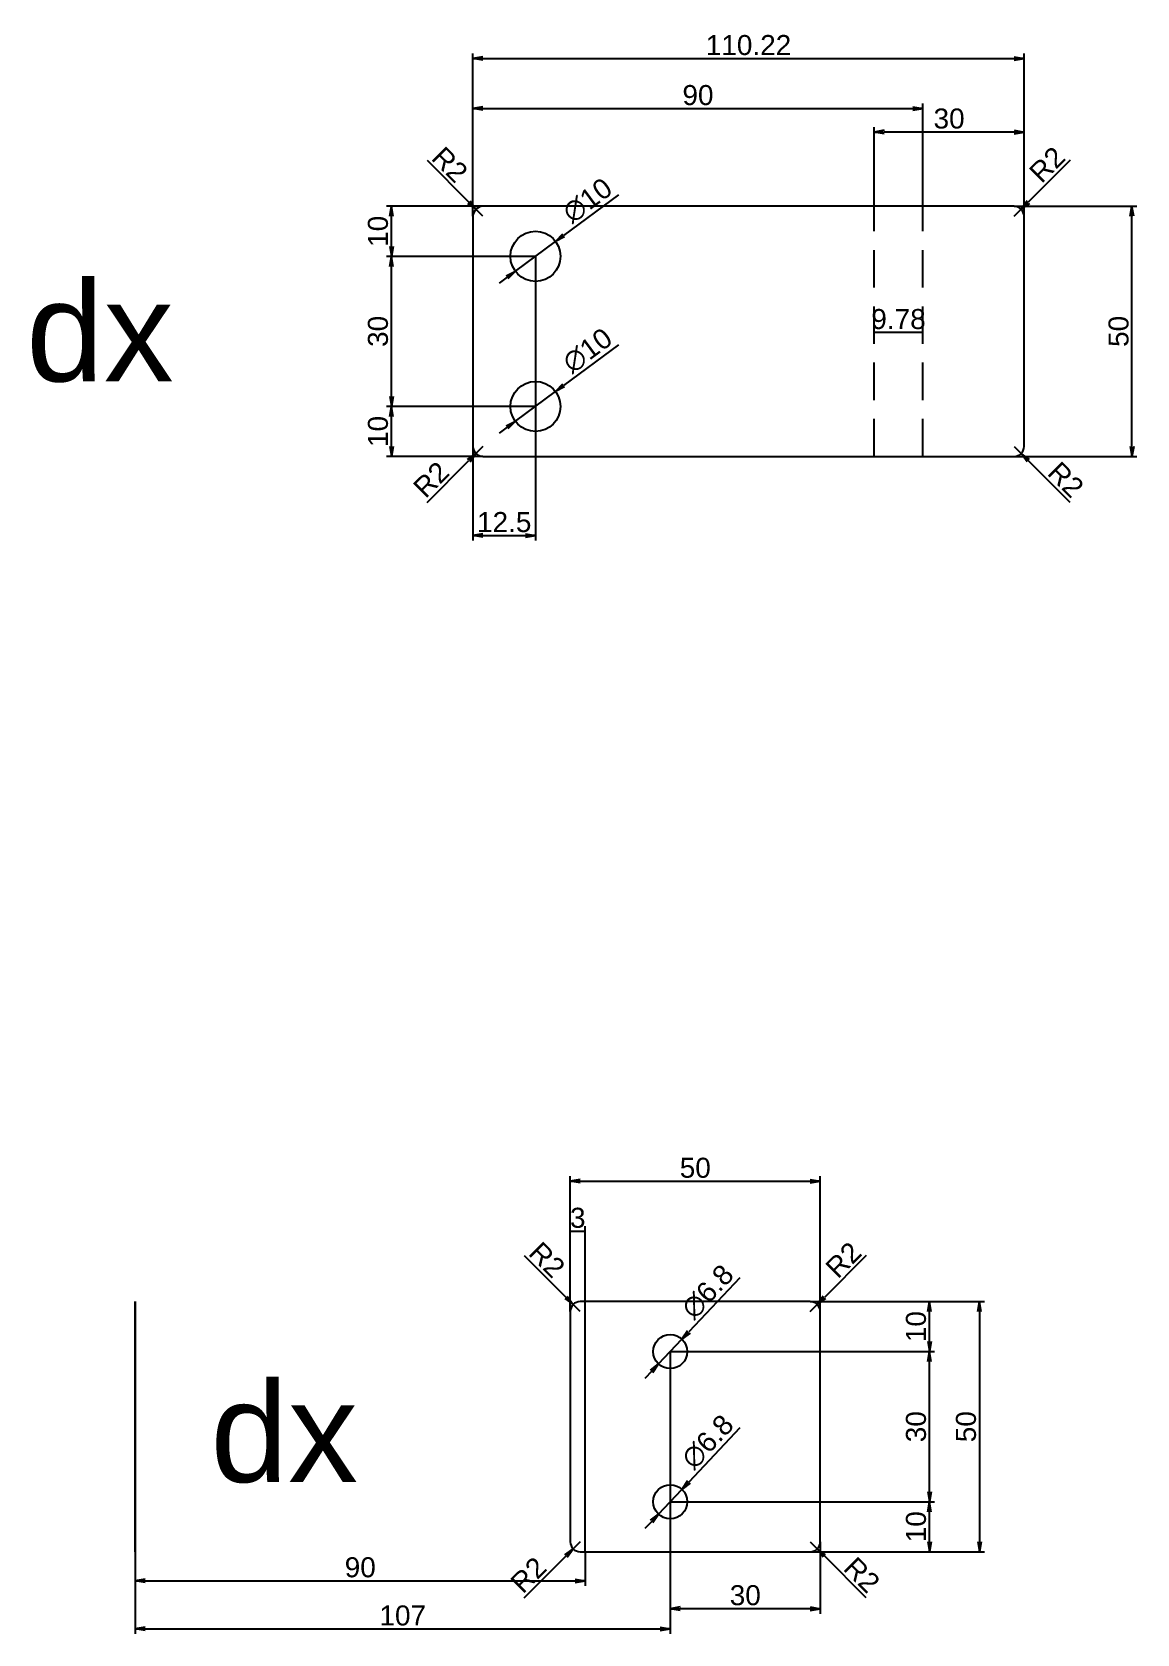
# Model space of a CAD drawing. Header units: inches. Extents: x -102 to 119, y -1442 to 170.
# Drawn here: x -102.2 to 118.8, y -1442.3 to -1122.1 of the extents above; entities that cross this region are included whole.
import ezdxf
from ezdxf.enums import TextEntityAlignment as Align

# ---------------------------------------------------------------- set-up
doc = ezdxf.new("R2010")
doc.units = ezdxf.units.IN
doc.header["$LTSCALE"] = 15
doc.header["$MEASUREMENT"] = 0
doc.header["$PDMODE"] = 3
doc.header["$PDSIZE"] = 5
doc.linetypes.add('DASHED', pattern=[0.75, 0.5, -0.25])
doc.layers.add('DIM', color=5, linetype='Continuous', lineweight=13)
doc.styles.get("Standard").update_dxf_attribs({"font": 'arial.ttf'})
doc.dimstyles.new('DIM', dxfattribs={"dimscale": 1.5, "dimtxt": 4, "dimasz": 2, "dimexe": 1, "dimexo": 0, "dimtad": 1, "dimdsep": 46, "dimtxsty": 'Standard', "dimblk": 'OPEN', "dimcen": 0, "dimclrd": 5, "dimclre": 5, "dimclrt": 2, "dimazin": 2, "dimtfac": 1, "dimtix": 1, "dimtmove": 0, "dimatfit": 3, "dimldrblk": 'OPEN', "dimfxl": 1, "dimtolj": 1, "dimtzin": 0, "dimlwd": 25, "dimlwe": 25, "dimarcsym": 0})

# ---------------------------------------------------------------- blocks, each defined once
blk = doc.blocks.new('_Open')
at = {"color": 0, "linetype": 'Continuous', "lineweight": -2}
for p, q in [((-1, 0.17), (0, 0)), ((-1, -0.17), (0, 0)), ((0, 0), (-1, 0))]:
    blk.add_line(p, q, dxfattribs=at)
blk = doc.blocks.new('*D157')
at = {"layer": 'Defpoints', "color": 0, "transparency": 16777216}
for p in [(-13.44, -1157.56), (-12.03, -1158.98)]:
    blk.add_point(p, dxfattribs=at)
at = {"layer": 'DIM', "color": 5, "lineweight": 25, "transparency": 16777216}
for p, q in [((-23.22, -1147.78), (-14.86, -1156.15)), ((-12.03, -1158.98), (-13.44, -1157.56))]:
    blk.add_line(p, q, dxfattribs=at)
at = {"layer": 'DIM', "color": 5, "lineweight": 25, "transparency": 16777216, "xscale": 2, "yscale": 2, "zscale": 2, "rotation": 314.999999999999}
blk.add_blockref('_Open', (-13.44, -1157.56), dxfattribs=at)
at = {"layer": 'DIM', "color": 2, "transparency": 16777216, "insert": (-18.65, -1148.63), "char_height": 4, "attachment_point": 5, "rotation": 315}
blk.add_mtext('\\A1;R2', dxfattribs=at)
blk = doc.blocks.new('*D158')
at = {"layer": 'Defpoints', "color": 0, "transparency": 16777216}
for p in [(94.19, -1158.98), (95.6, -1157.56)]:
    blk.add_point(p, dxfattribs=at)
at = {"layer": 'DIM', "color": 5, "lineweight": 25, "transparency": 16777216}
for p, q in [((105.38, -1147.78), (97.02, -1156.15)), ((94.19, -1158.98), (95.6, -1157.56))]:
    blk.add_line(p, q, dxfattribs=at)
at = {"layer": 'DIM', "color": 5, "lineweight": 25, "transparency": 16777216, "xscale": 2, "yscale": 2, "zscale": 2, "rotation": 225.0000000000009}
blk.add_blockref('_Open', (95.6, -1157.56), dxfattribs=at)
at = {"layer": 'DIM', "color": 2, "transparency": 16777216, "insert": (100.81, -1148.63), "char_height": 4, "attachment_point": 5, "rotation": 45}
blk.add_mtext('\\A1;R2', dxfattribs=at)
blk = doc.blocks.new('*D159')
at = {"layer": 'Defpoints', "color": 0, "transparency": 16777216}
for p in [(94.19, -1204.98), (95.6, -1206.39)]:
    blk.add_point(p, dxfattribs=at)
at = {"layer": 'DIM', "color": 5, "lineweight": 25, "transparency": 16777216}
for p, q in [((94.19, -1204.98), (95.6, -1206.39)), ((105.38, -1216.17), (97.02, -1207.81))]:
    blk.add_line(p, q, dxfattribs=at)
at = {"layer": 'DIM', "color": 5, "lineweight": 25, "transparency": 16777216, "xscale": 2, "yscale": 2, "zscale": 2, "rotation": 134.9999999999988}
blk.add_blockref('_Open', (95.6, -1206.39), dxfattribs=at)
at = {"layer": 'DIM', "color": 2, "transparency": 16777216, "insert": (104.54, -1211.6), "char_height": 4, "attachment_point": 5, "rotation": 315}
blk.add_mtext('\\A1;R2', dxfattribs=at)
blk = doc.blocks.new('*D160')
at = {"layer": 'Defpoints', "color": 0, "transparency": 16777216}
for p in [(-13.44, -1206.39), (-12.03, -1204.98)]:
    blk.add_point(p, dxfattribs=at)
at = {"layer": 'DIM', "color": 5, "lineweight": 25, "transparency": 16777216}
for p, q in [((-12.03, -1204.98), (-13.44, -1206.39)), ((-23.22, -1216.17), (-14.86, -1207.81))]:
    blk.add_line(p, q, dxfattribs=at)
at = {"layer": 'DIM', "color": 5, "lineweight": 25, "transparency": 16777216, "xscale": 2, "yscale": 2, "zscale": 2, "rotation": 45.00000000000103}
blk.add_blockref('_Open', (-13.44, -1206.39), dxfattribs=at)
at = {"layer": 'DIM', "color": 2, "transparency": 16777216, "insert": (-22.38, -1211.6), "char_height": 4, "attachment_point": 5, "rotation": 45}
blk.add_mtext('\\A1;R2', dxfattribs=at)
blk = doc.blocks.new('*D161')
at = {"layer": 'Defpoints', "color": 0, "transparency": 16777216}
for p in [(66.19, -1182.21), (66.19, -1182.21), (75.97, -1182.21)]:
    blk.add_point(p, dxfattribs=at)
at = {"layer": 'DIM', "color": 5, "lineweight": 25, "transparency": 16777216}
for p, q in [((66.19, -1182.21), (66.19, -1181.21)), ((75.97, -1182.21), (75.97, -1181.21)), ((75.97, -1182.21), (66.19, -1182.21))]:
    blk.add_line(p, q, dxfattribs=at)
at = {"layer": 'DIM', "color": 2, "transparency": 16777216, "insert": (71.08, -1179.54), "char_height": 4, "attachment_point": 5}
blk.add_mtext('\\A1;9.78', dxfattribs=at)
blk = doc.blocks.new('*D162')
at = {"layer": 'Defpoints', "color": 0, "transparency": 16777216}
for p in [(2.49, -1164), (-5.55, -1169.95)]:
    blk.add_point(p, dxfattribs=at)
at = {"layer": 'DIM', "color": 5, "lineweight": 25, "transparency": 16777216}
for p, q in [((15.08, -1154.69), (4.1, -1162.81)), ((-5.55, -1169.95), (2.49, -1164)), ((-7.16, -1171.14), (-8.77, -1172.33))]:
    blk.add_line(p, q, dxfattribs=at)
at = {"layer": 'DIM', "color": 5, "lineweight": 25, "transparency": 16777216, "xscale": 2, "yscale": 2, "zscale": 2}
for p, rotation in [((2.49, -1164), 216.490694307171), ((-5.55, -1169.95), 36.490694307171)]:
    blk.add_blockref('_Open', p, dxfattribs=dict(at, rotation=rotation))
at = {"layer": 'DIM', "color": 2, "transparency": 16777216, "insert": (8.88, -1155.82), "char_height": 4, "attachment_point": 5, "rotation": 36.4907}
blk.add_mtext('\\A1;∅10', dxfattribs=at)
blk = doc.blocks.new('*D163')
at = {"layer": 'Defpoints', "color": 0, "transparency": 16777216}
for p in [(2.49, -1194), (-5.55, -1199.95)]:
    blk.add_point(p, dxfattribs=at)
at = {"layer": 'DIM', "color": 5, "lineweight": 25, "transparency": 16777216}
for p, q in [((15.08, -1184.69), (4.1, -1192.81)), ((-5.55, -1199.95), (2.49, -1194)), ((-7.16, -1201.14), (-8.77, -1202.33))]:
    blk.add_line(p, q, dxfattribs=at)
at = {"layer": 'DIM', "color": 5, "lineweight": 25, "transparency": 16777216, "xscale": 2, "yscale": 2, "zscale": 2}
for p, rotation in [((2.49, -1194), 216.490694307171), ((-5.55, -1199.95), 36.490694307171)]:
    blk.add_blockref('_Open', p, dxfattribs=dict(at, rotation=rotation))
at = {"layer": 'DIM', "color": 2, "transparency": 16777216, "insert": (8.88, -1185.82), "char_height": 4, "attachment_point": 5, "rotation": 36.4907}
blk.add_mtext('\\A1;∅10', dxfattribs=at)
blk = doc.blocks.new('*D164')
at = {"layer": 'Defpoints', "color": 0, "transparency": 16777216}
for p in [(-1.53, -1166.98), (-14.03, -1204.98), (-1.53, -1222.79)]:
    blk.add_point(p, dxfattribs=at)
at = {"layer": 'DIM', "color": 5, "lineweight": 25, "transparency": 16777216}
for p, q in [((-1.53, -1166.98), (-1.53, -1223.79)), ((-14.03, -1204.98), (-14.03, -1223.79)), ((-12.03, -1222.79), (-3.53, -1222.79))]:
    blk.add_line(p, q, dxfattribs=at)
at = {"layer": 'DIM', "color": 5, "lineweight": 25, "transparency": 16777216, "xscale": 2, "yscale": 2, "zscale": 2, "rotation": 180}
blk.add_blockref('_Open', (-14.03, -1222.79), dxfattribs=at)
at = {"layer": 'DIM', "color": 5, "lineweight": 25, "transparency": 16777216, "xscale": 2, "yscale": 2, "zscale": 2}
blk.add_blockref('_Open', (-1.53, -1222.79), dxfattribs=at)
at = {"layer": 'DIM', "color": 2, "transparency": 16777216, "insert": (-7.78, -1220.12), "char_height": 4, "attachment_point": 5}
blk.add_mtext('\\A1;12.5', dxfattribs=at)
blk = doc.blocks.new('*D166')
at = {"layer": 'Defpoints', "color": 0, "transparency": 16777216}
for p in [(-30.34, -1196.98), (-1.53, -1196.98), (-12.03, -1206.98)]:
    blk.add_point(p, dxfattribs=at)
at = {"layer": 'DIM', "color": 5, "lineweight": 25, "transparency": 16777216}
for p, q in [((-1.53, -1196.98), (-31.34, -1196.98)), ((-30.34, -1204.98), (-30.34, -1198.98)), ((-12.03, -1206.98), (-31.34, -1206.98))]:
    blk.add_line(p, q, dxfattribs=at)
at = {"layer": 'DIM', "color": 5, "lineweight": 25, "transparency": 16777216, "xscale": 2, "yscale": 2, "zscale": 2}
for p, rotation in [((-30.34, -1196.98), 90), ((-30.34, -1206.98), 270)]:
    blk.add_blockref('_Open', p, dxfattribs=dict(at, rotation=rotation))
at = {"layer": 'DIM', "color": 2, "transparency": 16777216, "insert": (-33.01, -1201.98), "char_height": 4, "attachment_point": 5, "rotation": 90}
blk.add_mtext('\\A1;10', dxfattribs=at)
blk = doc.blocks.new('*D167')
at = {"layer": 'Defpoints', "color": 0, "transparency": 16777216}
for p in [(-30.34, -1166.98), (-1.53, -1166.98), (-1.53, -1196.98)]:
    blk.add_point(p, dxfattribs=at)
at = {"layer": 'DIM', "color": 5, "lineweight": 25, "transparency": 16777216}
for p, q in [((-1.53, -1166.98), (-31.34, -1166.98)), ((-30.34, -1194.98), (-30.34, -1168.98)), ((-1.53, -1196.98), (-31.34, -1196.98))]:
    blk.add_line(p, q, dxfattribs=at)
at = {"layer": 'DIM', "color": 5, "lineweight": 25, "transparency": 16777216, "xscale": 2, "yscale": 2, "zscale": 2}
for p, rotation in [((-30.34, -1166.98), 90), ((-30.34, -1196.98), 270)]:
    blk.add_blockref('_Open', p, dxfattribs=dict(at, rotation=rotation))
at = {"layer": 'DIM', "color": 2, "transparency": 16777216, "insert": (-33.01, -1181.98), "char_height": 4, "attachment_point": 5, "rotation": 90}
blk.add_mtext('\\A1;30', dxfattribs=at)
blk = doc.blocks.new('*D168')
at = {"layer": 'Defpoints', "color": 0, "transparency": 16777216}
for p in [(-30.34, -1156.98), (-12.03, -1156.98), (-1.53, -1166.98)]:
    blk.add_point(p, dxfattribs=at)
at = {"layer": 'DIM', "color": 5, "lineweight": 25, "transparency": 16777216}
for p, q in [((-12.03, -1156.98), (-31.34, -1156.98)), ((-30.34, -1164.98), (-30.34, -1158.98)), ((-1.53, -1166.98), (-31.34, -1166.98))]:
    blk.add_line(p, q, dxfattribs=at)
at = {"layer": 'DIM', "color": 5, "lineweight": 25, "transparency": 16777216, "xscale": 2, "yscale": 2, "zscale": 2}
for p, rotation in [((-30.34, -1156.98), 90), ((-30.34, -1166.98), 270)]:
    blk.add_blockref('_Open', p, dxfattribs=dict(at, rotation=rotation))
at = {"layer": 'DIM', "color": 2, "transparency": 16777216, "insert": (-33.01, -1161.98), "char_height": 4, "attachment_point": 5, "rotation": 90}
blk.add_mtext('\\A1;10', dxfattribs=at)
blk = doc.blocks.new('*D169')
at = {"layer": 'Defpoints', "color": 0, "transparency": 16777216}
for p in [(94.19, -1156.98), (117.77, -1156.98), (94.19, -1206.98)]:
    blk.add_point(p, dxfattribs=at)
at = {"layer": 'DIM', "color": 5, "lineweight": 25, "transparency": 16777216}
for p, q in [((94.19, -1156.98), (118.77, -1156.98)), ((117.77, -1204.98), (117.77, -1158.98)), ((94.19, -1206.98), (118.77, -1206.98))]:
    blk.add_line(p, q, dxfattribs=at)
at = {"layer": 'DIM', "color": 5, "lineweight": 25, "transparency": 16777216, "xscale": 2, "yscale": 2, "zscale": 2}
for p, rotation in [((117.77, -1156.98), 90), ((117.77, -1206.98), 270)]:
    blk.add_blockref('_Open', p, dxfattribs=dict(at, rotation=rotation))
at = {"layer": 'DIM', "color": 2, "transparency": 16777216, "insert": (115.1, -1181.98), "char_height": 4, "attachment_point": 5, "rotation": 90}
blk.add_mtext('\\A1;50', dxfattribs=at)
blk = doc.blocks.new('*D170')
at = {"layer": 'Defpoints', "color": 0, "transparency": 16777216}
for p in [(66.19, -1142.13), (66.19, -1156.98), (96.19, -1158.98)]:
    blk.add_point(p, dxfattribs=at)
at = {"layer": 'DIM', "color": 5, "lineweight": 25, "transparency": 16777216}
for p, q in [((66.19, -1156.98), (66.19, -1141.13)), ((94.19, -1142.13), (68.19, -1142.13)), ((96.19, -1158.98), (96.19, -1141.13))]:
    blk.add_line(p, q, dxfattribs=at)
at = {"layer": 'DIM', "color": 5, "lineweight": 25, "transparency": 16777216, "xscale": 2, "yscale": 2, "zscale": 2, "rotation": 180}
blk.add_blockref('_Open', (66.19, -1142.13), dxfattribs=at)
at = {"layer": 'DIM', "color": 5, "lineweight": 25, "transparency": 16777216, "xscale": 2, "yscale": 2, "zscale": 2}
blk.add_blockref('_Open', (96.19, -1142.13), dxfattribs=at)
at = {"layer": 'DIM', "color": 2, "transparency": 16777216, "insert": (81.19, -1139.46), "char_height": 4, "attachment_point": 5}
blk.add_mtext('\\A1;30', dxfattribs=at)
blk = doc.blocks.new('*D171')
at = {"layer": 'Defpoints', "color": 0, "transparency": 16777216}
for p in [(75.97, -1137.44), (-14.03, -1158.98), (75.97, -1156.98)]:
    blk.add_point(p, dxfattribs=at)
at = {"layer": 'DIM', "color": 5, "lineweight": 25, "transparency": 16777216}
for p, q in [((-14.03, -1158.98), (-14.03, -1136.44)), ((75.97, -1156.98), (75.97, -1136.44)), ((-12.03, -1137.44), (73.97, -1137.44))]:
    blk.add_line(p, q, dxfattribs=at)
at = {"layer": 'DIM', "color": 5, "lineweight": 25, "transparency": 16777216, "xscale": 2, "yscale": 2, "zscale": 2, "rotation": 180}
blk.add_blockref('_Open', (-14.03, -1137.44), dxfattribs=at)
at = {"layer": 'DIM', "color": 5, "lineweight": 25, "transparency": 16777216, "xscale": 2, "yscale": 2, "zscale": 2}
blk.add_blockref('_Open', (75.97, -1137.44), dxfattribs=at)
at = {"layer": 'DIM', "color": 2, "transparency": 16777216, "insert": (30.97, -1134.77), "char_height": 4, "attachment_point": 5}
blk.add_mtext('\\A1;90', dxfattribs=at)
blk = doc.blocks.new('*D172')
at = {"layer": 'Defpoints', "color": 0, "transparency": 16777216}
for p in [(96.19, -1127.44), (-14.03, -1158.98), (96.19, -1158.98)]:
    blk.add_point(p, dxfattribs=at)
at = {"layer": 'DIM', "color": 5, "lineweight": 25, "transparency": 16777216}
for p, q in [((-14.03, -1158.98), (-14.03, -1126.44)), ((96.19, -1158.98), (96.19, -1126.44)), ((-12.03, -1127.44), (94.19, -1127.44))]:
    blk.add_line(p, q, dxfattribs=at)
at = {"layer": 'DIM', "color": 5, "lineweight": 25, "transparency": 16777216, "xscale": 2, "yscale": 2, "zscale": 2, "rotation": 180}
blk.add_blockref('_Open', (-14.03, -1127.44), dxfattribs=at)
at = {"layer": 'DIM', "color": 5, "lineweight": 25, "transparency": 16777216, "xscale": 2, "yscale": 2, "zscale": 2}
blk.add_blockref('_Open', (96.19, -1127.44), dxfattribs=at)
at = {"layer": 'DIM', "color": 2, "transparency": 16777216, "insert": (41.08, -1124.77), "char_height": 4, "attachment_point": 5}
blk.add_mtext('\\A1;110.22', dxfattribs=at)
blk = doc.blocks.new('*D173')
at = {"layer": 'Defpoints', "color": 0, "transparency": 16777216}
for p in [(6.01, -1376.49), (7.43, -1377.91)]:
    blk.add_point(p, dxfattribs=at)
at = {"layer": 'DIM', "color": 5, "lineweight": 25, "transparency": 16777216}
for p, q in [((-3.77, -1366.72), (4.6, -1375.08)), ((7.43, -1377.91), (6.01, -1376.49))]:
    blk.add_line(p, q, dxfattribs=at)
at = {"layer": 'DIM', "color": 5, "lineweight": 25, "transparency": 16777216, "xscale": 2, "yscale": 2, "zscale": 2, "rotation": 314.9999999999998}
blk.add_blockref('_Open', (6.01, -1376.49), dxfattribs=at)
at = {"layer": 'DIM', "color": 2, "transparency": 16777216, "insert": (0.8, -1367.56), "char_height": 4, "attachment_point": 5, "rotation": 315}
blk.add_mtext('\\A1;R2', dxfattribs=at)
blk = doc.blocks.new('*D174')
at = {"layer": 'Defpoints', "color": 0, "transparency": 16777216}
for p in [(54.84, -1376.49), (53.43, -1377.91)]:
    blk.add_point(p, dxfattribs=at)
at = {"layer": 'DIM', "color": 5, "lineweight": 25, "transparency": 16777216}
for p, q in [((64.62, -1366.72), (56.25, -1375.08)), ((53.43, -1377.91), (54.84, -1376.49))]:
    blk.add_line(p, q, dxfattribs=at)
at = {"layer": 'DIM', "color": 5, "lineweight": 25, "transparency": 16777216, "xscale": 2, "yscale": 2, "zscale": 2, "rotation": 225.0000000000001}
blk.add_blockref('_Open', (54.84, -1376.49), dxfattribs=at)
at = {"layer": 'DIM', "color": 2, "transparency": 16777216, "insert": (60.05, -1367.56), "char_height": 4, "attachment_point": 5, "rotation": 45}
blk.add_mtext('\\A1;R2', dxfattribs=at)
blk = doc.blocks.new('*D175')
at = {"layer": 'Defpoints', "color": 0, "transparency": 16777216}
for p in [(7.43, -1423.91), (6.01, -1425.32)]:
    blk.add_point(p, dxfattribs=at)
at = {"layer": 'DIM', "color": 5, "lineweight": 25, "transparency": 16777216}
for p, q in [((7.43, -1423.91), (6.01, -1425.32)), ((-3.77, -1435.1), (4.6, -1426.74))]:
    blk.add_line(p, q, dxfattribs=at)
at = {"layer": 'DIM', "color": 5, "lineweight": 25, "transparency": 16777216, "xscale": 2, "yscale": 2, "zscale": 2, "rotation": 45.00000000000016}
blk.add_blockref('_Open', (6.01, -1425.32), dxfattribs=at)
at = {"layer": 'DIM', "color": 2, "transparency": 16777216, "insert": (-2.92, -1430.53), "char_height": 4, "attachment_point": 5, "rotation": 45}
blk.add_mtext('\\A1;R2', dxfattribs=at)
blk = doc.blocks.new('*D176')
at = {"layer": 'Defpoints', "color": 0, "transparency": 16777216}
for p in [(53.43, -1423.91), (54.84, -1425.32)]:
    blk.add_point(p, dxfattribs=at)
at = {"layer": 'DIM', "color": 5, "lineweight": 25, "transparency": 16777216}
for p, q in [((53.43, -1423.91), (54.84, -1425.32)), ((64.62, -1435.1), (56.25, -1426.74))]:
    blk.add_line(p, q, dxfattribs=at)
at = {"layer": 'DIM', "color": 5, "lineweight": 25, "transparency": 16777216, "xscale": 2, "yscale": 2, "zscale": 2, "rotation": 134.9999999999999}
blk.add_blockref('_Open', (54.84, -1425.32), dxfattribs=at)
at = {"layer": 'DIM', "color": 2, "transparency": 16777216, "insert": (63.77, -1430.53), "char_height": 4, "attachment_point": 5, "rotation": 315}
blk.add_mtext('\\A1;R2', dxfattribs=at)
blk = doc.blocks.new('*D177')
at = {"layer": 'Defpoints', "color": 0, "transparency": 16777216}
for p in [(8.43, -1361.84), (8.43, -1375.91), (5.43, -1377.91)]:
    blk.add_point(p, dxfattribs=at)
at = {"layer": 'DIM', "color": 5, "lineweight": 25, "transparency": 16777216}
for p, q in [((5.43, -1377.91), (5.43, -1360.84)), ((5.43, -1361.84), (8.43, -1361.84)), ((8.43, -1375.91), (8.43, -1360.84))]:
    blk.add_line(p, q, dxfattribs=at)
at = {"layer": 'DIM', "color": 2, "transparency": 16777216, "insert": (6.93, -1359.18), "char_height": 4, "attachment_point": 5}
blk.add_mtext('\\A1;3', dxfattribs=at)
blk = doc.blocks.new('*D178')
at = {"layer": 'Defpoints', "color": 0, "transparency": 16777216}
for p in [(27.76, -1383.44), (23.09, -1388.38)]:
    blk.add_point(p, dxfattribs=at)
at = {"layer": 'DIM', "color": 5, "lineweight": 25, "transparency": 16777216}
for p, q in [((39.37, -1371.16), (29.14, -1381.98)), ((23.09, -1388.38), (27.76, -1383.44)), ((21.72, -1389.83), (20.34, -1391.29))]:
    blk.add_line(p, q, dxfattribs=at)
at = {"layer": 'DIM', "color": 5, "lineweight": 25, "transparency": 16777216, "xscale": 2, "yscale": 2, "zscale": 2}
for p, rotation in [((27.76, -1383.44), 226.6134535181517), ((23.09, -1388.38), 46.61345351815161)]:
    blk.add_blockref('_Open', p, dxfattribs=dict(at, rotation=rotation))
at = {"layer": 'DIM', "color": 2, "transparency": 16777216, "insert": (32.92, -1373.94), "char_height": 4, "attachment_point": 5, "rotation": 46.6135}
blk.add_mtext('\\A1;∅6.8', dxfattribs=at)
blk = doc.blocks.new('*D179')
at = {"layer": 'Defpoints', "color": 0, "transparency": 16777216}
for p in [(27.76, -1413.44), (23.09, -1418.38)]:
    blk.add_point(p, dxfattribs=at)
at = {"layer": 'DIM', "color": 5, "lineweight": 25, "transparency": 16777216}
for p, q in [((39.37, -1401.16), (29.14, -1411.98)), ((23.09, -1418.38), (27.76, -1413.44)), ((21.72, -1419.83), (20.34, -1421.29))]:
    blk.add_line(p, q, dxfattribs=at)
at = {"layer": 'DIM', "color": 5, "lineweight": 25, "transparency": 16777216, "xscale": 2, "yscale": 2, "zscale": 2}
for p, rotation in [((27.76, -1413.44), 226.6134535181517), ((23.09, -1418.38), 46.61345351815161)]:
    blk.add_blockref('_Open', p, dxfattribs=dict(at, rotation=rotation))
at = {"layer": 'DIM', "color": 2, "transparency": 16777216, "insert": (32.92, -1403.94), "char_height": 4, "attachment_point": 5, "rotation": 46.6135}
blk.add_mtext('\\A1;∅6.8', dxfattribs=at)
blk = doc.blocks.new('*D180')
at = {"layer": 'Defpoints', "color": 0, "transparency": 16777216}
for p in [(25.43, -1385.91), (55.43, -1423.91), (25.43, -1437.29)]:
    blk.add_point(p, dxfattribs=at)
at = {"layer": 'DIM', "color": 5, "lineweight": 25, "transparency": 16777216}
for p, q in [((25.43, -1385.91), (25.43, -1438.29)), ((55.43, -1423.91), (55.43, -1438.29)), ((53.43, -1437.29), (27.43, -1437.29))]:
    blk.add_line(p, q, dxfattribs=at)
at = {"layer": 'DIM', "color": 5, "lineweight": 25, "transparency": 16777216, "xscale": 2, "yscale": 2, "zscale": 2, "rotation": 180}
blk.add_blockref('_Open', (25.43, -1437.29), dxfattribs=at)
at = {"layer": 'DIM', "color": 5, "lineweight": 25, "transparency": 16777216, "xscale": 2, "yscale": 2, "zscale": 2}
blk.add_blockref('_Open', (55.43, -1437.29), dxfattribs=at)
at = {"layer": 'DIM', "color": 2, "transparency": 16777216, "insert": (40.43, -1434.62), "char_height": 4, "attachment_point": 5}
blk.add_mtext('\\A1;30', dxfattribs=at)
blk = doc.blocks.new('*D181')
at = {"layer": 'Defpoints', "color": 0, "transparency": 16777216}
for p in [(55.43, -1351.84), (5.43, -1377.91), (55.43, -1377.91)]:
    blk.add_point(p, dxfattribs=at)
at = {"layer": 'DIM', "color": 5, "lineweight": 25, "transparency": 16777216}
for p, q in [((5.43, -1377.91), (5.43, -1350.84)), ((55.43, -1377.91), (55.43, -1350.84)), ((7.43, -1351.84), (53.43, -1351.84))]:
    blk.add_line(p, q, dxfattribs=at)
at = {"layer": 'DIM', "color": 5, "lineweight": 25, "transparency": 16777216, "xscale": 2, "yscale": 2, "zscale": 2, "rotation": 180}
blk.add_blockref('_Open', (5.43, -1351.84), dxfattribs=at)
at = {"layer": 'DIM', "color": 5, "lineweight": 25, "transparency": 16777216, "xscale": 2, "yscale": 2, "zscale": 2}
blk.add_blockref('_Open', (55.43, -1351.84), dxfattribs=at)
at = {"layer": 'DIM', "color": 2, "transparency": 16777216, "insert": (30.43, -1349.18), "char_height": 4, "attachment_point": 5}
blk.add_mtext('\\A1;50', dxfattribs=at)
blk = doc.blocks.new('*D182')
at = {"layer": 'Defpoints', "color": 0, "transparency": 16777216}
for p in [(25.43, -1415.91), (77.25, -1415.91), (53.43, -1425.91)]:
    blk.add_point(p, dxfattribs=at)
at = {"layer": 'DIM', "color": 5, "lineweight": 25, "transparency": 16777216}
for p, q in [((25.43, -1415.91), (78.25, -1415.91)), ((77.25, -1423.91), (77.25, -1417.91)), ((53.43, -1425.91), (78.25, -1425.91))]:
    blk.add_line(p, q, dxfattribs=at)
at = {"layer": 'DIM', "color": 5, "lineweight": 25, "transparency": 16777216, "xscale": 2, "yscale": 2, "zscale": 2}
for p, rotation in [((77.25, -1415.91), 90), ((77.25, -1425.91), 270)]:
    blk.add_blockref('_Open', p, dxfattribs=dict(at, rotation=rotation))
at = {"layer": 'DIM', "color": 2, "transparency": 16777216, "insert": (74.59, -1420.91), "char_height": 4, "attachment_point": 5, "rotation": 90}
blk.add_mtext('\\A1;10', dxfattribs=at)
blk = doc.blocks.new('*D183')
at = {"layer": 'Defpoints', "color": 0, "transparency": 16777216}
for p in [(25.43, -1385.91), (77.25, -1385.91), (25.43, -1415.91)]:
    blk.add_point(p, dxfattribs=at)
at = {"layer": 'DIM', "color": 5, "lineweight": 25, "transparency": 16777216}
for p, q in [((25.43, -1385.91), (78.25, -1385.91)), ((77.25, -1413.91), (77.25, -1387.91)), ((25.43, -1415.91), (78.25, -1415.91))]:
    blk.add_line(p, q, dxfattribs=at)
at = {"layer": 'DIM', "color": 5, "lineweight": 25, "transparency": 16777216, "xscale": 2, "yscale": 2, "zscale": 2}
for p, rotation in [((77.25, -1385.91), 90), ((77.25, -1415.91), 270)]:
    blk.add_blockref('_Open', p, dxfattribs=dict(at, rotation=rotation))
at = {"layer": 'DIM', "color": 2, "transparency": 16777216, "insert": (74.59, -1400.91), "char_height": 4, "attachment_point": 5, "rotation": 90}
blk.add_mtext('\\A1;30', dxfattribs=at)
blk = doc.blocks.new('*D184')
at = {"layer": 'Defpoints', "color": 0, "transparency": 16777216}
for p in [(53.43, -1375.91), (77.25, -1375.91), (25.43, -1385.91)]:
    blk.add_point(p, dxfattribs=at)
at = {"layer": 'DIM', "color": 5, "lineweight": 25, "transparency": 16777216}
for p, q in [((53.43, -1375.91), (78.25, -1375.91)), ((77.25, -1383.91), (77.25, -1377.91)), ((25.43, -1385.91), (78.25, -1385.91))]:
    blk.add_line(p, q, dxfattribs=at)
at = {"layer": 'DIM', "color": 5, "lineweight": 25, "transparency": 16777216, "xscale": 2, "yscale": 2, "zscale": 2}
for p, rotation in [((77.25, -1375.91), 90), ((77.25, -1385.91), 270)]:
    blk.add_blockref('_Open', p, dxfattribs=dict(at, rotation=rotation))
at = {"layer": 'DIM', "color": 2, "transparency": 16777216, "insert": (74.59, -1380.91), "char_height": 4, "attachment_point": 5, "rotation": 90}
blk.add_mtext('\\A1;10', dxfattribs=at)
blk = doc.blocks.new('*D185')
at = {"layer": 'Defpoints', "color": 0, "transparency": 16777216}
for p in [(53.43, -1375.91), (53.43, -1425.91), (87.25, -1425.91)]:
    blk.add_point(p, dxfattribs=at)
at = {"layer": 'DIM', "color": 5, "lineweight": 25, "transparency": 16777216}
for p, q in [((53.43, -1375.91), (88.25, -1375.91)), ((87.25, -1377.91), (87.25, -1423.91)), ((53.43, -1425.91), (88.25, -1425.91))]:
    blk.add_line(p, q, dxfattribs=at)
at = {"layer": 'DIM', "color": 5, "lineweight": 25, "transparency": 16777216, "xscale": 2, "yscale": 2, "zscale": 2}
for p, rotation in [((87.25, -1375.91), 90), ((87.25, -1425.91), 270)]:
    blk.add_blockref('_Open', p, dxfattribs=dict(at, rotation=rotation))
at = {"layer": 'DIM', "color": 2, "transparency": 16777216, "insert": (84.59, -1400.91), "char_height": 4, "attachment_point": 5, "rotation": 90}
blk.add_mtext('\\A1;50', dxfattribs=at)
blk = doc.blocks.new('*D186')
at = {"layer": 'Defpoints', "color": 0, "transparency": 16777216}
for p in [(25.43, -1385.91), (-81.57, -1425.91), (25.43, -1441.34)]:
    blk.add_point(p, dxfattribs=at)
at = {"layer": 'DIM', "color": 5, "lineweight": 25, "transparency": 16777216}
for p, q in [((25.43, -1385.91), (25.43, -1442.34)), ((-81.57, -1425.91), (-81.57, -1442.34)), ((-79.57, -1441.34), (23.43, -1441.34))]:
    blk.add_line(p, q, dxfattribs=at)
at = {"layer": 'DIM', "color": 5, "lineweight": 25, "transparency": 16777216, "xscale": 2, "yscale": 2, "zscale": 2, "rotation": 180}
blk.add_blockref('_Open', (-81.57, -1441.34), dxfattribs=at)
at = {"layer": 'DIM', "color": 5, "lineweight": 25, "transparency": 16777216, "xscale": 2, "yscale": 2, "zscale": 2}
blk.add_blockref('_Open', (25.43, -1441.34), dxfattribs=at)
at = {"layer": 'DIM', "color": 2, "transparency": 16777216, "insert": (-28.07, -1438.67), "char_height": 4, "attachment_point": 5}
blk.add_mtext('\\A1;107', dxfattribs=at)
blk = doc.blocks.new('*D187')
at = {"layer": 'Defpoints', "color": 0, "transparency": 16777216}
for p in [(-81.57, -1375.91), (8.43, -1425.91), (8.43, -1431.71)]:
    blk.add_point(p, dxfattribs=at)
at = {"layer": 'DIM', "color": 5, "lineweight": 25, "transparency": 16777216}
for p, q in [((-81.57, -1375.91), (-81.57, -1432.71)), ((8.43, -1425.91), (8.43, -1432.71)), ((-79.57, -1431.71), (6.43, -1431.71))]:
    blk.add_line(p, q, dxfattribs=at)
at = {"layer": 'DIM', "color": 5, "lineweight": 25, "transparency": 16777216, "xscale": 2, "yscale": 2, "zscale": 2, "rotation": 180}
blk.add_blockref('_Open', (-81.57, -1431.71), dxfattribs=at)
at = {"layer": 'DIM', "color": 5, "lineweight": 25, "transparency": 16777216, "xscale": 2, "yscale": 2, "zscale": 2}
blk.add_blockref('_Open', (8.43, -1431.71), dxfattribs=at)
at = {"layer": 'DIM', "color": 2, "transparency": 16777216, "insert": (-36.57, -1429.04), "char_height": 4, "attachment_point": 5}
blk.add_mtext('\\A1;90', dxfattribs=at)

msp = doc.modelspace()

# ---------------------------------------------------------------- linework, layer by layer
for p, q in [((-14.03, -1158.978), (-14.03, -1204.978)), ((94.19, -1156.978), (-12.03, -1156.978)), ((96.19, -1204.978), (96.19, -1158.978)), ((-12.03, -1206.978), (94.19, -1206.978)), ((53.426, -1375.909), (7.426, -1375.909)), ((5.426, -1377.909), (5.426, -1423.909)), ((55.426, -1423.909), (55.426, -1377.909)), ((7.426, -1425.909), (53.426, -1425.909))]:
    msp.add_line(p, q)
at = {"linetype": 'DASHED'}
for p, q in [((66.19, -1206.978), (66.19, -1156.978)), ((75.97, -1206.978), (75.97, -1156.978))]:
    msp.add_line(p, q, dxfattribs=at)
at = {"color": 2}
msp.add_line((-81.574, -1425.909), (-81.574, -1375.909), dxfattribs=at)
at = {"color": 1}
msp.add_line((8.426, -1425.909), (8.426, -1375.909), dxfattribs=at)
for centre, radius in [((-1.53, -1166.978), 5), ((-1.53, -1196.978), 5), ((25.426, -1385.909), 3.4), ((25.426, -1415.909), 3.4)]:
    msp.add_circle(centre, radius)
for centre, start, end in [((-12.03, -1158.978), 90, 180), ((94.19, -1158.978), 0, 90), ((-12.03, -1204.978), 180, 270), ((94.19, -1204.978), 270, 360), ((7.426, -1377.909), 90, 180), ((53.426, -1377.909), 0, 90), ((7.426, -1423.909), 180, 270), ((53.426, -1423.909), 270, 360)]:
    msp.add_arc(centre, 2, start, end)

# ---------------------------------------------------------------- texts
at = {"color": 7}
for p in [(-73.88, -1181.978), (-37.03, -1401.978)]:
    msp.add_text('dx', height=20, dxfattribs=at).set_placement(p, align=Align.MIDDLE_RIGHT)

# ---------------------------------------------------------------- dimensions: what is measured, and where the dimension line sits
at = {"layer": 'DIM'}
for base, p1, p2, picture, middle in [((96.19, -1127.438), (-14.03, -1158.978), (96.19, -1158.978), '*D172', (41.08, -1124.771)), ((75.97, -1137.438), (-14.03, -1158.978), (75.97, -1156.978), '*D171', (30.97, -1134.771)), ((66.19, -1142.129), (96.19, -1158.978), (66.19, -1156.978), '*D170', (81.19, -1139.461)), ((-1.53, -1222.791), (-14.03, -1204.978), (-1.53, -1166.978), '*D164', (-7.78, -1220.124)), ((55.426, -1351.844), (5.426, -1377.909), (55.426, -1377.909), '*D181', (30.426, -1349.177)), ((8.426, -1361.844), (5.426, -1377.909), (8.426, -1375.909), '*D177', (6.926, -1359.175)), ((8.426, -1431.707), (-81.574, -1375.909), (8.426, -1425.909), '*D187', (-36.574, -1429.04)), ((25.426, -1441.341), (-81.574, -1425.909), (25.426, -1385.909), '*D186', (-28.074, -1438.674)), ((25.426, -1437.285), (55.426, -1423.909), (25.426, -1385.909), '*D180', (40.426, -1434.617))]:
    dim = msp.add_linear_dim(base=base, p1=p1, p2=p2, dimstyle='DIM', override={"dimscale": 1}, dxfattribs=at)
    dim.commit()
    dim.dimension.update_dxf_attribs({"geometry": picture, "text_midpoint": middle})
for center, mpoint, picture, middle in [((-12.03, -1158.978), (-13.444, -1157.564), '*D157', (-20.515, -1150.493)), ((94.19, -1158.978), (95.604, -1157.564), '*D158', (102.675, -1150.493)), ((-12.03, -1204.978), (-13.444, -1206.392), '*D160', (-20.515, -1213.463)), ((94.19, -1204.978), (95.604, -1206.392), '*D159', (102.675, -1213.463)), ((7.426, -1377.909), (6.012, -1376.495), '*D173', (-1.059, -1369.424)), ((53.426, -1377.909), (54.84, -1376.495), '*D174', (61.911, -1369.424)), ((7.426, -1423.909), (6.012, -1425.323), '*D175', (-1.059, -1432.394)), ((53.426, -1423.909), (54.84, -1425.323), '*D176', (61.911, -1432.394))]:
    dim = msp.add_radius_dim(center=center, mpoint=mpoint, dimstyle='DIM', override={"dimscale": 1}, dxfattribs=at)
    dim.commit()
    dim.dimension.update_dxf_attribs({"geometry": picture, "text_midpoint": middle, "dimtype": 164})
for p1, p2, picture, middle in [((-5.55, -1169.951), (2.49, -1164.004), '*D162', (10.529, -1158.057)), ((-5.55, -1199.951), (2.49, -1194.004), '*D163', (10.529, -1188.057)), ((23.09, -1388.38), (27.761, -1383.438), '*D178', (34.937, -1375.846)), ((23.09, -1418.38), (27.761, -1413.438), '*D179', (34.937, -1405.846))]:
    dim = msp.add_diameter_dim_2p(p1=p1, p2=p2, dimstyle='DIM', override={"dimscale": 1}, dxfattribs=at)
    dim.commit()
    dim.dimension.update_dxf_attribs({"geometry": picture, "text_midpoint": middle, "dimtype": 163})
for base, p1, p2, angle, override, picture, middle in [((-30.339, -1156.978), (-1.53, -1166.978), (-12.03, -1156.978), 90, {"dimscale": 1, "dimtmove": 1}, '*D168', (-33.006, -1161.978)), ((117.766, -1156.978), (94.19, -1206.978), (94.19, -1156.978), 270, {"dimscale": 1}, '*D169', (115.099, -1181.978)), ((-30.339, -1166.978), (-1.53, -1196.978), (-1.53, -1166.978), 90, {"dimscale": 1, "dimtmove": 1}, '*D167', (-33.008, -1181.978)), ((66.19, -1182.21), (75.97, -1182.21), (66.19, -1182.21), 180, {"dimscale": 1}, '*D161', (71.08, -1179.543)), ((-30.339, -1196.978), (-12.03, -1206.978), (-1.53, -1196.978), 90, {"dimscale": 1}, '*D166', (-33.006, -1201.978)), ((77.254, -1375.909), (25.426, -1385.909), (53.426, -1375.909), 90, {"dimscale": 1, "dimtmove": 1}, '*D184', (74.587, -1380.909)), ((87.254, -1425.909), (53.426, -1375.909), (53.426, -1425.909), 90, {"dimscale": 1, "dimtmove": 1}, '*D185', (84.587, -1400.909)), ((77.254, -1385.909), (25.426, -1415.909), (25.426, -1385.909), 90, {"dimscale": 1, "dimtmove": 1}, '*D183', (74.585, -1400.909)), ((77.254, -1415.909), (53.426, -1425.909), (25.426, -1415.909), 90, {"dimscale": 1}, '*D182', (74.587, -1420.909))]:
    dim = msp.add_linear_dim(base=base, p1=p1, p2=p2, angle=angle, dimstyle='DIM', override=override, dxfattribs=at)
    dim.commit()
    dim.dimension.update_dxf_attribs({"geometry": picture, "text_midpoint": middle})

doc.saveas('drawing.dxf')
